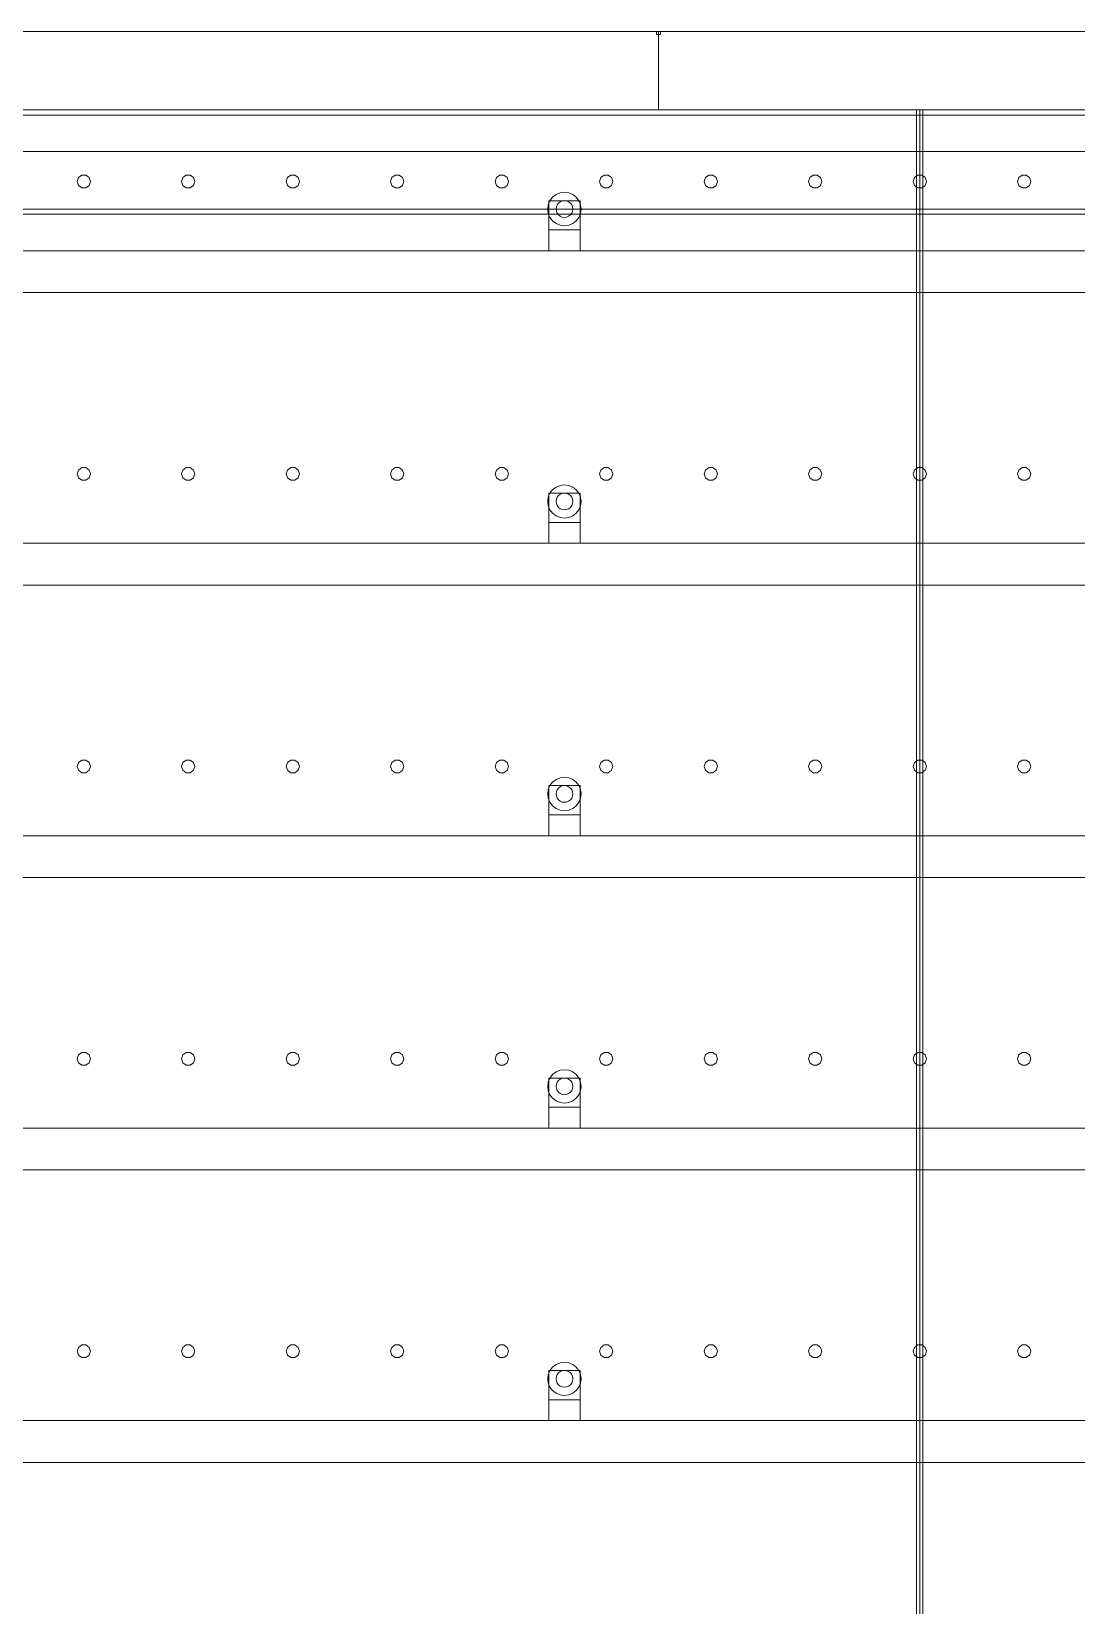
# Model space of a CAD drawing. Header units: millimetres. Extents: x -1970 to 59977, y -50268 to 6837.
# Drawn here: x 50989 to 51989, y 1493 to 3000 of the extents above; entities that cross this region are included whole.
import ezdxf

# ---------------------------------------------------------------- set-up
doc = ezdxf.new("R2010")
doc.units = ezdxf.units.MM
doc.layers.add('lateral_secador', color=7, linetype='Continuous', lineweight=0)

msp = doc.modelspace()

# ---------------------------------------------------------------- linework, layer by layer
at = {"layer": 'lateral_secador'}
for p, q in [((50589.253, 3000), (51589.253, 3000)), ((51587.253, 3000), (51591.253, 3000)), ((51587.253, 3000), (51587.253, 2997)), ((51589.253, 2925), (51589.253, 3000)), ((51589.253, 3000), (52589.253, 3000)), ((51591.253, 2997), (51591.253, 3000)), ((51587.253, 2997), (51591.253, 2997)), ((38839.253, 2925), (58839.253, 2925)), ((50589.253, 2925), (51589.253, 2925)), ((50839.253, 2925), (51839.253, 2925)), ((51589.253, 2925), (52589.253, 2925)), ((51836.253, 2925), (51842.253, 2925)), ((51836.253, 2925), (51836.253, 60)), ((51839.253, 0), (51839.253, 2925)), ((51839.253, 2925), (52414.253, 2925)), ((51842.253, 60), (51842.253, 2925)), ((38839.253, 2920), (58839.253, 2920)), ((38839.253, 2885), (58839.253, 2885)), ((51034.116, 2860.082), (51032.903, 2856.35)), ((51032.903, 2856.35), (51034.116, 2852.618)), ((51037.291, 2862.389), (51034.116, 2860.082)), ((51034.116, 2852.618), (51037.291, 2850.311)), ((51041.215, 2862.389), (51037.291, 2862.389)), ((51037.291, 2850.311), (51041.215, 2850.311)), ((51044.39, 2860.082), (51041.215, 2862.389)), ((51041.215, 2850.311), (51044.39, 2852.618)), ((51045.603, 2856.35), (51044.39, 2860.082)), ((51044.39, 2852.618), (51045.603, 2856.35)), ((51134.116, 2860.082), (51132.903, 2856.35)), ((51132.903, 2856.35), (51134.116, 2852.618)), ((51137.291, 2862.389), (51134.116, 2860.082)), ((51134.116, 2852.618), (51137.291, 2850.311)), ((51141.215, 2862.389), (51137.291, 2862.389)), ((51137.291, 2850.311), (51141.215, 2850.311)), ((51144.39, 2860.082), (51141.215, 2862.389)), ((51141.215, 2850.311), (51144.39, 2852.618)), ((51145.603, 2856.35), (51144.39, 2860.082)), ((51144.39, 2852.618), (51145.603, 2856.35)), ((51234.116, 2860.082), (51232.903, 2856.35)), ((51232.903, 2856.35), (51234.116, 2852.618)), ((51237.291, 2862.389), (51234.116, 2860.082)), ((51234.116, 2852.618), (51237.291, 2850.311)), ((51241.215, 2862.389), (51237.291, 2862.389)), ((51237.291, 2850.311), (51241.215, 2850.311)), ((51244.39, 2860.082), (51241.215, 2862.389)), ((51241.215, 2850.311), (51244.39, 2852.618)), ((51245.603, 2856.35), (51244.39, 2860.082)), ((51244.39, 2852.618), (51245.603, 2856.35)), ((51334.116, 2860.082), (51332.903, 2856.35)), ((51332.903, 2856.35), (51334.116, 2852.618)), ((51337.291, 2862.389), (51334.116, 2860.082)), ((51334.116, 2852.618), (51337.291, 2850.311)), ((51341.215, 2862.389), (51337.291, 2862.389)), ((51337.291, 2850.311), (51341.215, 2850.311)), ((51344.39, 2860.082), (51341.215, 2862.389)), ((51341.215, 2850.311), (51344.39, 2852.618)), ((51345.603, 2856.35), (51344.39, 2860.082)), ((51344.39, 2852.618), (51345.603, 2856.35)), ((51434.116, 2860.082), (51432.903, 2856.35)), ((51432.903, 2856.35), (51434.116, 2852.618)), ((51437.291, 2862.389), (51434.116, 2860.082)), ((51434.116, 2852.618), (51437.291, 2850.311)), ((51441.215, 2862.389), (51437.291, 2862.389)), ((51437.291, 2850.311), (51441.215, 2850.311)), ((51444.39, 2860.082), (51441.215, 2862.389)), ((51441.215, 2850.311), (51444.39, 2852.618)), ((51445.603, 2856.35), (51444.39, 2860.082)), ((51444.39, 2852.618), (51445.603, 2856.35)), ((51534.116, 2860.082), (51532.903, 2856.35)), ((51532.903, 2856.35), (51534.116, 2852.618)), ((51537.291, 2862.389), (51534.116, 2860.082)), ((51534.116, 2852.618), (51537.291, 2850.311)), ((51541.215, 2862.389), (51537.291, 2862.389)), ((51537.291, 2850.311), (51541.215, 2850.311)), ((51544.39, 2860.082), (51541.215, 2862.389)), ((51541.215, 2850.311), (51544.39, 2852.618)), ((51545.603, 2856.35), (51544.39, 2860.082)), ((51544.39, 2852.618), (51545.603, 2856.35)), ((51634.116, 2860.082), (51632.903, 2856.35)), ((51632.903, 2856.35), (51634.116, 2852.618)), ((51637.291, 2862.389), (51634.116, 2860.082)), ((51634.116, 2852.618), (51637.291, 2850.311)), ((51641.215, 2862.389), (51637.291, 2862.389)), ((51637.291, 2850.311), (51641.215, 2850.311)), ((51644.39, 2860.082), (51641.215, 2862.389)), ((51641.215, 2850.311), (51644.39, 2852.618)), ((51645.603, 2856.35), (51644.39, 2860.082)), ((51644.39, 2852.618), (51645.603, 2856.35)), ((51734.116, 2860.082), (51732.903, 2856.35)), ((51732.903, 2856.35), (51734.116, 2852.618)), ((51737.291, 2862.389), (51734.116, 2860.082)), ((51734.116, 2852.618), (51737.291, 2850.311)), ((51741.215, 2862.389), (51737.291, 2862.389)), ((51737.291, 2850.311), (51741.215, 2850.311)), ((51744.39, 2860.082), (51741.215, 2862.389)), ((51741.215, 2850.311), (51744.39, 2852.618)), ((51745.603, 2856.35), (51744.39, 2860.082)), ((51744.39, 2852.618), (51745.603, 2856.35)), ((51834.116, 2860.082), (51832.903, 2856.35)), ((51832.903, 2856.35), (51834.116, 2852.618)), ((51837.291, 2862.389), (51834.116, 2860.082)), ((51834.116, 2852.618), (51837.291, 2850.311)), ((51841.215, 2862.389), (51837.291, 2862.389)), ((51837.291, 2850.311), (51841.215, 2850.311)), ((51844.39, 2860.082), (51841.215, 2862.389)), ((51841.215, 2850.311), (51844.39, 2852.618)), ((51845.603, 2856.35), (51844.39, 2860.082)), ((51844.39, 2852.618), (51845.603, 2856.35)), ((51934.116, 2860.082), (51932.903, 2856.35)), ((51932.903, 2856.35), (51934.116, 2852.618)), ((51937.291, 2862.389), (51934.116, 2860.082)), ((51934.116, 2852.618), (51937.291, 2850.311)), ((51941.215, 2862.389), (51937.291, 2862.389)), ((51937.291, 2850.311), (51941.215, 2850.311)), ((51944.39, 2860.082), (51941.215, 2862.389)), ((51941.215, 2850.311), (51944.39, 2852.618)), ((51945.603, 2856.35), (51944.39, 2860.082)), ((51944.39, 2852.618), (51945.603, 2856.35)), ((51483.798, 2834.141), (51483.253, 2830)), ((51485.397, 2838), (51483.798, 2834.141)), ((51484.253, 2838), (51514.253, 2838)), ((51484.253, 2838), (51484.253, 2810)), ((51487.939, 2841.314), (51485.397, 2838)), ((51491.253, 2843.856), (51487.939, 2841.314)), ((51495.112, 2845.455), (51491.253, 2843.856)), ((51492.325, 2834), (51491.526, 2832.071)), ((51493.596, 2835.657), (51492.325, 2834)), ((51495.253, 2836.928), (51493.596, 2835.657)), ((51499.253, 2846), (51495.112, 2845.455)), ((51497.182, 2837.727), (51495.253, 2836.928)), ((51499.253, 2838), (51497.182, 2837.727)), ((51503.394, 2845.455), (51499.253, 2846)), ((51501.324, 2837.727), (51499.253, 2838)), ((51503.253, 2836.928), (51501.324, 2837.727)), ((51504.91, 2835.657), (51503.253, 2836.928)), ((51507.253, 2843.856), (51503.394, 2845.455)), ((51506.181, 2834), (51504.91, 2835.657)), ((51506.98, 2832.071), (51506.181, 2834)), ((51510.567, 2841.314), (51507.253, 2843.856)), ((51513.109, 2838), (51510.567, 2841.314)), ((51514.708, 2834.141), (51513.109, 2838)), ((51514.253, 2810), (51514.253, 2838)), ((51515.253, 2830), (51514.708, 2834.141)), ((38839.253, 2830), (58839.253, 2830)), ((38839.253, 2825), (58839.253, 2825)), ((51483.253, 2830), (51483.798, 2825.859)), ((51483.798, 2825.859), (51485.397, 2822)), ((51485.397, 2822), (51487.939, 2818.686)), ((51487.939, 2818.686), (51491.253, 2816.144)), ((51491.526, 2832.071), (51491.253, 2830)), ((51491.253, 2830), (51491.526, 2827.929)), ((51491.526, 2827.929), (51492.325, 2826)), ((51492.325, 2826), (51493.596, 2824.343)), ((51493.596, 2824.343), (51495.253, 2823.072)), ((51495.253, 2823.072), (51497.182, 2822.273)), ((51497.182, 2822.273), (51499.253, 2822)), ((51499.253, 2822), (51501.324, 2822.273)), ((51501.324, 2822.273), (51503.253, 2823.072)), ((51503.253, 2823.072), (51504.91, 2824.343)), ((51504.91, 2824.343), (51506.181, 2826)), ((51506.181, 2826), (51506.98, 2827.929)), ((51507.253, 2830), (51506.98, 2832.071)), ((51506.98, 2827.929), (51507.253, 2830)), ((51507.253, 2816.144), (51510.567, 2818.686)), ((51510.567, 2818.686), (51513.109, 2822)), ((51513.109, 2822), (51514.708, 2825.859)), ((51514.708, 2825.859), (51515.253, 2830)), ((51484.253, 2810), (51514.253, 2810)), ((51484.253, 2810), (51484.253, 2790)), ((51491.253, 2816.144), (51495.112, 2814.545)), ((51495.112, 2814.545), (51499.253, 2814)), ((51499.253, 2814), (51503.394, 2814.545)), ((51503.394, 2814.545), (51507.253, 2816.144)), ((51514.253, 2790), (51514.253, 2810)), ((39189.253, 2790), (58489.253, 2790)), ((51484.253, 2790), (51514.253, 2790)), ((39189.253, 2750), (58489.253, 2750)), ((51034.116, 2580.082), (51032.903, 2576.35)), ((51037.291, 2582.389), (51034.116, 2580.082)), ((51041.215, 2582.389), (51037.291, 2582.389)), ((51044.39, 2580.082), (51041.215, 2582.389)), ((51045.603, 2576.35), (51044.39, 2580.082)), ((51134.116, 2580.082), (51132.903, 2576.35)), ((51137.291, 2582.389), (51134.116, 2580.082)), ((51141.215, 2582.389), (51137.291, 2582.389)), ((51144.39, 2580.082), (51141.215, 2582.389)), ((51145.603, 2576.35), (51144.39, 2580.082)), ((51234.116, 2580.082), (51232.903, 2576.35)), ((51237.291, 2582.389), (51234.116, 2580.082)), ((51241.215, 2582.389), (51237.291, 2582.389)), ((51244.39, 2580.082), (51241.215, 2582.389)), ((51245.603, 2576.35), (51244.39, 2580.082)), ((51334.116, 2580.082), (51332.903, 2576.35)), ((51337.291, 2582.389), (51334.116, 2580.082)), ((51341.215, 2582.389), (51337.291, 2582.389)), ((51344.39, 2580.082), (51341.215, 2582.389)), ((51345.603, 2576.35), (51344.39, 2580.082)), ((51434.116, 2580.082), (51432.903, 2576.35)), ((51437.291, 2582.389), (51434.116, 2580.082)), ((51441.215, 2582.389), (51437.291, 2582.389)), ((51444.39, 2580.082), (51441.215, 2582.389)), ((51445.603, 2576.35), (51444.39, 2580.082)), ((51534.116, 2580.082), (51532.903, 2576.35)), ((51537.291, 2582.389), (51534.116, 2580.082)), ((51541.215, 2582.389), (51537.291, 2582.389)), ((51544.39, 2580.082), (51541.215, 2582.389)), ((51545.603, 2576.35), (51544.39, 2580.082)), ((51634.116, 2580.082), (51632.903, 2576.35)), ((51637.291, 2582.389), (51634.116, 2580.082)), ((51641.215, 2582.389), (51637.291, 2582.389)), ((51644.39, 2580.082), (51641.215, 2582.389)), ((51645.603, 2576.35), (51644.39, 2580.082)), ((51734.116, 2580.082), (51732.903, 2576.35)), ((51737.291, 2582.389), (51734.116, 2580.082)), ((51741.215, 2582.389), (51737.291, 2582.389)), ((51744.39, 2580.082), (51741.215, 2582.389)), ((51745.603, 2576.35), (51744.39, 2580.082)), ((51834.116, 2580.082), (51832.903, 2576.35)), ((51837.291, 2582.389), (51834.116, 2580.082)), ((51841.215, 2582.389), (51837.291, 2582.389)), ((51844.39, 2580.082), (51841.215, 2582.389)), ((51845.603, 2576.35), (51844.39, 2580.082)), ((51934.116, 2580.082), (51932.903, 2576.35)), ((51937.291, 2582.389), (51934.116, 2580.082)), ((51941.215, 2582.389), (51937.291, 2582.389)), ((51944.39, 2580.082), (51941.215, 2582.389)), ((51945.603, 2576.35), (51944.39, 2580.082)), ((51032.903, 2576.35), (51034.116, 2572.618)), ((51034.116, 2572.618), (51037.291, 2570.311)), ((51037.291, 2570.311), (51041.215, 2570.311)), ((51041.215, 2570.311), (51044.39, 2572.618)), ((51044.39, 2572.618), (51045.603, 2576.35)), ((51132.903, 2576.35), (51134.116, 2572.618)), ((51134.116, 2572.618), (51137.291, 2570.311)), ((51137.291, 2570.311), (51141.215, 2570.311)), ((51141.215, 2570.311), (51144.39, 2572.618)), ((51144.39, 2572.618), (51145.603, 2576.35)), ((51232.903, 2576.35), (51234.116, 2572.618)), ((51234.116, 2572.618), (51237.291, 2570.311)), ((51237.291, 2570.311), (51241.215, 2570.311)), ((51241.215, 2570.311), (51244.39, 2572.618)), ((51244.39, 2572.618), (51245.603, 2576.35)), ((51332.903, 2576.35), (51334.116, 2572.618)), ((51334.116, 2572.618), (51337.291, 2570.311)), ((51337.291, 2570.311), (51341.215, 2570.311)), ((51341.215, 2570.311), (51344.39, 2572.618)), ((51344.39, 2572.618), (51345.603, 2576.35)), ((51432.903, 2576.35), (51434.116, 2572.618)), ((51434.116, 2572.618), (51437.291, 2570.311)), ((51437.291, 2570.311), (51441.215, 2570.311)), ((51441.215, 2570.311), (51444.39, 2572.618)), ((51444.39, 2572.618), (51445.603, 2576.35)), ((51491.253, 2563.856), (51487.939, 2561.314)), ((51495.112, 2565.455), (51491.253, 2563.856)), ((51499.253, 2566), (51495.112, 2565.455)), ((51503.394, 2565.455), (51499.253, 2566)), ((51507.253, 2563.856), (51503.394, 2565.455)), ((51510.567, 2561.314), (51507.253, 2563.856)), ((51532.903, 2576.35), (51534.116, 2572.618)), ((51534.116, 2572.618), (51537.291, 2570.311)), ((51537.291, 2570.311), (51541.215, 2570.311)), ((51541.215, 2570.311), (51544.39, 2572.618)), ((51544.39, 2572.618), (51545.603, 2576.35)), ((51632.903, 2576.35), (51634.116, 2572.618)), ((51634.116, 2572.618), (51637.291, 2570.311)), ((51637.291, 2570.311), (51641.215, 2570.311)), ((51641.215, 2570.311), (51644.39, 2572.618)), ((51644.39, 2572.618), (51645.603, 2576.35)), ((51732.903, 2576.35), (51734.116, 2572.618)), ((51734.116, 2572.618), (51737.291, 2570.311)), ((51737.291, 2570.311), (51741.215, 2570.311)), ((51741.215, 2570.311), (51744.39, 2572.618)), ((51744.39, 2572.618), (51745.603, 2576.35)), ((51832.903, 2576.35), (51834.116, 2572.618)), ((51834.116, 2572.618), (51837.291, 2570.311)), ((51837.291, 2570.311), (51841.215, 2570.311)), ((51841.215, 2570.311), (51844.39, 2572.618)), ((51844.39, 2572.618), (51845.603, 2576.35)), ((51932.903, 2576.35), (51934.116, 2572.618)), ((51934.116, 2572.618), (51937.291, 2570.311)), ((51937.291, 2570.311), (51941.215, 2570.311)), ((51941.215, 2570.311), (51944.39, 2572.618)), ((51944.39, 2572.618), (51945.603, 2576.35)), ((51483.798, 2554.141), (51483.253, 2550)), ((51483.253, 2550), (51483.798, 2545.859)), ((51485.397, 2558), (51483.798, 2554.141)), ((51484.253, 2558), (51514.253, 2558)), ((51484.253, 2558), (51484.253, 2530)), ((51487.939, 2561.314), (51485.397, 2558)), ((51491.526, 2552.071), (51491.253, 2550)), ((51491.253, 2550), (51491.526, 2547.929)), ((51492.325, 2554), (51491.526, 2552.071)), ((51491.526, 2547.929), (51492.325, 2546)), ((51493.596, 2555.657), (51492.325, 2554)), ((51495.253, 2556.928), (51493.596, 2555.657)), ((51497.182, 2557.727), (51495.253, 2556.928)), ((51499.253, 2558), (51497.182, 2557.727)), ((51501.324, 2557.727), (51499.253, 2558)), ((51503.253, 2556.928), (51501.324, 2557.727)), ((51504.91, 2555.657), (51503.253, 2556.928)), ((51506.181, 2554), (51504.91, 2555.657)), ((51506.98, 2552.071), (51506.181, 2554)), ((51506.181, 2546), (51506.98, 2547.929)), ((51507.253, 2550), (51506.98, 2552.071)), ((51506.98, 2547.929), (51507.253, 2550)), ((51513.109, 2558), (51510.567, 2561.314)), ((51514.708, 2554.141), (51513.109, 2558)), ((51514.253, 2530), (51514.253, 2558)), ((51515.253, 2550), (51514.708, 2554.141)), ((51514.708, 2545.859), (51515.253, 2550)), ((51483.798, 2545.859), (51485.397, 2542)), ((51485.397, 2542), (51487.939, 2538.686)), ((51487.939, 2538.686), (51491.253, 2536.144)), ((51491.253, 2536.144), (51495.112, 2534.545)), ((51492.325, 2546), (51493.596, 2544.343)), ((51493.596, 2544.343), (51495.253, 2543.072)), ((51495.112, 2534.545), (51499.253, 2534)), ((51495.253, 2543.072), (51497.182, 2542.273)), ((51497.182, 2542.273), (51499.253, 2542)), ((51499.253, 2542), (51501.324, 2542.273)), ((51499.253, 2534), (51503.394, 2534.545)), ((51501.324, 2542.273), (51503.253, 2543.072)), ((51503.253, 2543.072), (51504.91, 2544.343)), ((51503.394, 2534.545), (51507.253, 2536.144)), ((51504.91, 2544.343), (51506.181, 2546)), ((51507.253, 2536.144), (51510.567, 2538.686)), ((51510.567, 2538.686), (51513.109, 2542)), ((51513.109, 2542), (51514.708, 2545.859)), ((51484.253, 2530), (51514.253, 2530)), ((51484.253, 2530), (51484.253, 2510)), ((51514.253, 2510), (51514.253, 2530)), ((39189.253, 2510), (58489.253, 2510)), ((51484.253, 2510), (51514.253, 2510)), ((39189.253, 2470), (58489.253, 2470)), ((51034.116, 2300.082), (51032.903, 2296.35)), ((51032.903, 2296.35), (51034.116, 2292.618)), ((51037.291, 2302.389), (51034.116, 2300.082)), ((51034.116, 2292.618), (51037.291, 2290.311)), ((51041.215, 2302.389), (51037.291, 2302.389)), ((51044.39, 2300.082), (51041.215, 2302.389)), ((51041.215, 2290.311), (51044.39, 2292.618)), ((51045.603, 2296.35), (51044.39, 2300.082)), ((51044.39, 2292.618), (51045.603, 2296.35)), ((51134.116, 2300.082), (51132.903, 2296.35)), ((51132.903, 2296.35), (51134.116, 2292.618)), ((51137.291, 2302.389), (51134.116, 2300.082)), ((51134.116, 2292.618), (51137.291, 2290.311)), ((51141.215, 2302.389), (51137.291, 2302.389)), ((51144.39, 2300.082), (51141.215, 2302.389)), ((51141.215, 2290.311), (51144.39, 2292.618)), ((51145.603, 2296.35), (51144.39, 2300.082)), ((51144.39, 2292.618), (51145.603, 2296.35)), ((51234.116, 2300.082), (51232.903, 2296.35)), ((51232.903, 2296.35), (51234.116, 2292.618)), ((51237.291, 2302.389), (51234.116, 2300.082)), ((51234.116, 2292.618), (51237.291, 2290.311)), ((51241.215, 2302.389), (51237.291, 2302.389)), ((51244.39, 2300.082), (51241.215, 2302.389)), ((51241.215, 2290.311), (51244.39, 2292.618)), ((51245.603, 2296.35), (51244.39, 2300.082)), ((51244.39, 2292.618), (51245.603, 2296.35)), ((51334.116, 2300.082), (51332.903, 2296.35)), ((51332.903, 2296.35), (51334.116, 2292.618)), ((51337.291, 2302.389), (51334.116, 2300.082)), ((51334.116, 2292.618), (51337.291, 2290.311)), ((51341.215, 2302.389), (51337.291, 2302.389)), ((51344.39, 2300.082), (51341.215, 2302.389)), ((51341.215, 2290.311), (51344.39, 2292.618)), ((51345.603, 2296.35), (51344.39, 2300.082)), ((51344.39, 2292.618), (51345.603, 2296.35)), ((51434.116, 2300.082), (51432.903, 2296.35)), ((51432.903, 2296.35), (51434.116, 2292.618)), ((51437.291, 2302.389), (51434.116, 2300.082)), ((51434.116, 2292.618), (51437.291, 2290.311)), ((51441.215, 2302.389), (51437.291, 2302.389)), ((51444.39, 2300.082), (51441.215, 2302.389)), ((51441.215, 2290.311), (51444.39, 2292.618)), ((51445.603, 2296.35), (51444.39, 2300.082)), ((51444.39, 2292.618), (51445.603, 2296.35)), ((51534.116, 2300.082), (51532.903, 2296.35)), ((51532.903, 2296.35), (51534.116, 2292.618)), ((51537.291, 2302.389), (51534.116, 2300.082)), ((51534.116, 2292.618), (51537.291, 2290.311)), ((51541.215, 2302.389), (51537.291, 2302.389)), ((51544.39, 2300.082), (51541.215, 2302.389)), ((51541.215, 2290.311), (51544.39, 2292.618)), ((51545.603, 2296.35), (51544.39, 2300.082)), ((51544.39, 2292.618), (51545.603, 2296.35)), ((51634.116, 2300.082), (51632.903, 2296.35)), ((51632.903, 2296.35), (51634.116, 2292.618)), ((51637.291, 2302.389), (51634.116, 2300.082)), ((51634.116, 2292.618), (51637.291, 2290.311)), ((51641.215, 2302.389), (51637.291, 2302.389)), ((51644.39, 2300.082), (51641.215, 2302.389)), ((51641.215, 2290.311), (51644.39, 2292.618)), ((51645.603, 2296.35), (51644.39, 2300.082)), ((51644.39, 2292.618), (51645.603, 2296.35)), ((51734.116, 2300.082), (51732.903, 2296.35)), ((51732.903, 2296.35), (51734.116, 2292.618)), ((51737.291, 2302.389), (51734.116, 2300.082)), ((51734.116, 2292.618), (51737.291, 2290.311)), ((51741.215, 2302.389), (51737.291, 2302.389)), ((51744.39, 2300.082), (51741.215, 2302.389)), ((51741.215, 2290.311), (51744.39, 2292.618)), ((51745.603, 2296.35), (51744.39, 2300.082)), ((51744.39, 2292.618), (51745.603, 2296.35)), ((51834.116, 2300.082), (51832.903, 2296.35)), ((51832.903, 2296.35), (51834.116, 2292.618)), ((51837.291, 2302.389), (51834.116, 2300.082)), ((51834.116, 2292.618), (51837.291, 2290.311)), ((51841.215, 2302.389), (51837.291, 2302.389)), ((51844.39, 2300.082), (51841.215, 2302.389)), ((51841.215, 2290.311), (51844.39, 2292.618)), ((51845.603, 2296.35), (51844.39, 2300.082)), ((51844.39, 2292.618), (51845.603, 2296.35)), ((51934.116, 2300.082), (51932.903, 2296.35)), ((51932.903, 2296.35), (51934.116, 2292.618)), ((51937.291, 2302.389), (51934.116, 2300.082)), ((51934.116, 2292.618), (51937.291, 2290.311)), ((51941.215, 2302.389), (51937.291, 2302.389)), ((51944.39, 2300.082), (51941.215, 2302.389)), ((51941.215, 2290.311), (51944.39, 2292.618)), ((51945.603, 2296.35), (51944.39, 2300.082)), ((51944.39, 2292.618), (51945.603, 2296.35)), ((51037.291, 2290.311), (51041.215, 2290.311)), ((51137.291, 2290.311), (51141.215, 2290.311)), ((51237.291, 2290.311), (51241.215, 2290.311)), ((51337.291, 2290.311), (51341.215, 2290.311)), ((51437.291, 2290.311), (51441.215, 2290.311)), ((51485.397, 2278), (51483.798, 2274.141)), ((51484.253, 2278), (51514.253, 2278)), ((51484.253, 2278), (51484.253, 2250)), ((51487.939, 2281.314), (51485.397, 2278)), ((51491.253, 2283.856), (51487.939, 2281.314)), ((51495.112, 2285.455), (51491.253, 2283.856)), ((51493.596, 2275.657), (51492.325, 2274)), ((51495.253, 2276.928), (51493.596, 2275.657)), ((51499.253, 2286), (51495.112, 2285.455)), ((51497.182, 2277.727), (51495.253, 2276.928)), ((51499.253, 2278), (51497.182, 2277.727)), ((51503.394, 2285.455), (51499.253, 2286)), ((51501.324, 2277.727), (51499.253, 2278)), ((51503.253, 2276.928), (51501.324, 2277.727)), ((51504.91, 2275.657), (51503.253, 2276.928)), ((51507.253, 2283.856), (51503.394, 2285.455)), ((51506.181, 2274), (51504.91, 2275.657)), ((51510.567, 2281.314), (51507.253, 2283.856)), ((51513.109, 2278), (51510.567, 2281.314)), ((51514.708, 2274.141), (51513.109, 2278)), ((51514.253, 2250), (51514.253, 2278)), ((51537.291, 2290.311), (51541.215, 2290.311)), ((51637.291, 2290.311), (51641.215, 2290.311)), ((51737.291, 2290.311), (51741.215, 2290.311)), ((51837.291, 2290.311), (51841.215, 2290.311)), ((51937.291, 2290.311), (51941.215, 2290.311)), ((51483.798, 2274.141), (51483.253, 2270)), ((51483.253, 2270), (51483.798, 2265.859)), ((51483.798, 2265.859), (51485.397, 2262)), ((51485.397, 2262), (51487.939, 2258.686)), ((51491.526, 2272.071), (51491.253, 2270)), ((51491.253, 2270), (51491.526, 2267.929)), ((51492.325, 2274), (51491.526, 2272.071)), ((51491.526, 2267.929), (51492.325, 2266)), ((51492.325, 2266), (51493.596, 2264.343)), ((51493.596, 2264.343), (51495.253, 2263.072)), ((51495.253, 2263.072), (51497.182, 2262.273)), ((51497.182, 2262.273), (51499.253, 2262)), ((51499.253, 2262), (51501.324, 2262.273)), ((51501.324, 2262.273), (51503.253, 2263.072)), ((51503.253, 2263.072), (51504.91, 2264.343)), ((51504.91, 2264.343), (51506.181, 2266)), ((51506.98, 2272.071), (51506.181, 2274)), ((51506.181, 2266), (51506.98, 2267.929)), ((51507.253, 2270), (51506.98, 2272.071)), ((51506.98, 2267.929), (51507.253, 2270)), ((51510.567, 2258.686), (51513.109, 2262)), ((51513.109, 2262), (51514.708, 2265.859)), ((51515.253, 2270), (51514.708, 2274.141)), ((51514.708, 2265.859), (51515.253, 2270)), ((51484.253, 2250), (51514.253, 2250)), ((51484.253, 2250), (51484.253, 2230)), ((51487.939, 2258.686), (51491.253, 2256.144)), ((51491.253, 2256.144), (51495.112, 2254.545)), ((51495.112, 2254.545), (51499.253, 2254)), ((51499.253, 2254), (51503.394, 2254.545)), ((51503.394, 2254.545), (51507.253, 2256.144)), ((51507.253, 2256.144), (51510.567, 2258.686)), ((51514.253, 2230), (51514.253, 2250)), ((39189.253, 2230), (58489.253, 2230)), ((51484.253, 2230), (51514.253, 2230)), ((39189.253, 2190), (58489.253, 2190)), ((51034.116, 2020.082), (51032.903, 2016.35)), ((51037.291, 2022.389), (51034.116, 2020.082)), ((51041.215, 2022.389), (51037.291, 2022.389)), ((51044.39, 2020.082), (51041.215, 2022.389)), ((51045.603, 2016.35), (51044.39, 2020.082)), ((51134.116, 2020.082), (51132.903, 2016.35)), ((51137.291, 2022.389), (51134.116, 2020.082)), ((51141.215, 2022.389), (51137.291, 2022.389)), ((51144.39, 2020.082), (51141.215, 2022.389)), ((51145.603, 2016.35), (51144.39, 2020.082)), ((51234.116, 2020.082), (51232.903, 2016.35)), ((51237.291, 2022.389), (51234.116, 2020.082)), ((51241.215, 2022.389), (51237.291, 2022.389)), ((51244.39, 2020.082), (51241.215, 2022.389)), ((51245.603, 2016.35), (51244.39, 2020.082)), ((51334.116, 2020.082), (51332.903, 2016.35)), ((51337.291, 2022.389), (51334.116, 2020.082)), ((51341.215, 2022.389), (51337.291, 2022.389)), ((51344.39, 2020.082), (51341.215, 2022.389)), ((51345.603, 2016.35), (51344.39, 2020.082)), ((51434.116, 2020.082), (51432.903, 2016.35)), ((51437.291, 2022.389), (51434.116, 2020.082)), ((51441.215, 2022.389), (51437.291, 2022.389)), ((51444.39, 2020.082), (51441.215, 2022.389)), ((51445.603, 2016.35), (51444.39, 2020.082)), ((51534.116, 2020.082), (51532.903, 2016.35)), ((51537.291, 2022.389), (51534.116, 2020.082)), ((51541.215, 2022.389), (51537.291, 2022.389)), ((51544.39, 2020.082), (51541.215, 2022.389)), ((51545.603, 2016.35), (51544.39, 2020.082)), ((51634.116, 2020.082), (51632.903, 2016.35)), ((51637.291, 2022.389), (51634.116, 2020.082)), ((51641.215, 2022.389), (51637.291, 2022.389)), ((51644.39, 2020.082), (51641.215, 2022.389)), ((51645.603, 2016.35), (51644.39, 2020.082)), ((51734.116, 2020.082), (51732.903, 2016.35)), ((51737.291, 2022.389), (51734.116, 2020.082)), ((51741.215, 2022.389), (51737.291, 2022.389)), ((51744.39, 2020.082), (51741.215, 2022.389)), ((51745.603, 2016.35), (51744.39, 2020.082)), ((51834.116, 2020.082), (51832.903, 2016.35)), ((51837.291, 2022.389), (51834.116, 2020.082)), ((51841.215, 2022.389), (51837.291, 2022.389)), ((51844.39, 2020.082), (51841.215, 2022.389)), ((51845.603, 2016.35), (51844.39, 2020.082)), ((51934.116, 2020.082), (51932.903, 2016.35)), ((51937.291, 2022.389), (51934.116, 2020.082)), ((51941.215, 2022.389), (51937.291, 2022.389)), ((51944.39, 2020.082), (51941.215, 2022.389)), ((51945.603, 2016.35), (51944.39, 2020.082)), ((51032.903, 2016.35), (51034.116, 2012.618)), ((51034.116, 2012.618), (51037.291, 2010.311)), ((51037.291, 2010.311), (51041.215, 2010.311)), ((51041.215, 2010.311), (51044.39, 2012.618)), ((51044.39, 2012.618), (51045.603, 2016.35)), ((51132.903, 2016.35), (51134.116, 2012.618)), ((51134.116, 2012.618), (51137.291, 2010.311)), ((51137.291, 2010.311), (51141.215, 2010.311)), ((51141.215, 2010.311), (51144.39, 2012.618)), ((51144.39, 2012.618), (51145.603, 2016.35)), ((51232.903, 2016.35), (51234.116, 2012.618)), ((51234.116, 2012.618), (51237.291, 2010.311)), ((51237.291, 2010.311), (51241.215, 2010.311)), ((51241.215, 2010.311), (51244.39, 2012.618)), ((51244.39, 2012.618), (51245.603, 2016.35)), ((51332.903, 2016.35), (51334.116, 2012.618)), ((51334.116, 2012.618), (51337.291, 2010.311)), ((51337.291, 2010.311), (51341.215, 2010.311)), ((51341.215, 2010.311), (51344.39, 2012.618)), ((51344.39, 2012.618), (51345.603, 2016.35)), ((51432.903, 2016.35), (51434.116, 2012.618)), ((51434.116, 2012.618), (51437.291, 2010.311)), ((51437.291, 2010.311), (51441.215, 2010.311)), ((51441.215, 2010.311), (51444.39, 2012.618)), ((51444.39, 2012.618), (51445.603, 2016.35)), ((51495.112, 2005.455), (51491.253, 2003.856)), ((51499.253, 2006), (51495.112, 2005.455)), ((51503.394, 2005.455), (51499.253, 2006)), ((51507.253, 2003.856), (51503.394, 2005.455)), ((51532.903, 2016.35), (51534.116, 2012.618)), ((51534.116, 2012.618), (51537.291, 2010.311)), ((51537.291, 2010.311), (51541.215, 2010.311)), ((51541.215, 2010.311), (51544.39, 2012.618)), ((51544.39, 2012.618), (51545.603, 2016.35)), ((51632.903, 2016.35), (51634.116, 2012.618)), ((51634.116, 2012.618), (51637.291, 2010.311)), ((51637.291, 2010.311), (51641.215, 2010.311)), ((51641.215, 2010.311), (51644.39, 2012.618)), ((51644.39, 2012.618), (51645.603, 2016.35)), ((51732.903, 2016.35), (51734.116, 2012.618)), ((51734.116, 2012.618), (51737.291, 2010.311)), ((51737.291, 2010.311), (51741.215, 2010.311)), ((51741.215, 2010.311), (51744.39, 2012.618)), ((51744.39, 2012.618), (51745.603, 2016.35)), ((51832.903, 2016.35), (51834.116, 2012.618)), ((51834.116, 2012.618), (51837.291, 2010.311)), ((51837.291, 2010.311), (51841.215, 2010.311)), ((51841.215, 2010.311), (51844.39, 2012.618)), ((51844.39, 2012.618), (51845.603, 2016.35)), ((51932.903, 2016.35), (51934.116, 2012.618)), ((51934.116, 2012.618), (51937.291, 2010.311)), ((51937.291, 2010.311), (51941.215, 2010.311)), ((51941.215, 2010.311), (51944.39, 2012.618)), ((51944.39, 2012.618), (51945.603, 2016.35)), ((51483.798, 1994.141), (51483.253, 1990)), ((51483.253, 1990), (51483.798, 1985.859)), ((51485.397, 1998), (51483.798, 1994.141)), ((51484.253, 1998), (51514.253, 1998)), ((51484.253, 1998), (51484.253, 1970)), ((51487.939, 2001.314), (51485.397, 1998)), ((51491.253, 2003.856), (51487.939, 2001.314)), ((51491.526, 1992.071), (51491.253, 1990)), ((51491.253, 1990), (51491.526, 1987.929)), ((51492.325, 1994), (51491.526, 1992.071)), ((51493.596, 1995.657), (51492.325, 1994)), ((51495.253, 1996.928), (51493.596, 1995.657)), ((51497.182, 1997.727), (51495.253, 1996.928)), ((51499.253, 1998), (51497.182, 1997.727)), ((51501.324, 1997.727), (51499.253, 1998)), ((51503.253, 1996.928), (51501.324, 1997.727)), ((51504.91, 1995.657), (51503.253, 1996.928)), ((51506.181, 1994), (51504.91, 1995.657)), ((51506.98, 1992.071), (51506.181, 1994)), ((51507.253, 1990), (51506.98, 1992.071)), ((51506.98, 1987.929), (51507.253, 1990)), ((51510.567, 2001.314), (51507.253, 2003.856)), ((51513.109, 1998), (51510.567, 2001.314)), ((51514.708, 1994.141), (51513.109, 1998)), ((51514.253, 1970), (51514.253, 1998)), ((51515.253, 1990), (51514.708, 1994.141)), ((51514.708, 1985.859), (51515.253, 1990)), ((51483.798, 1985.859), (51485.397, 1982)), ((51485.397, 1982), (51487.939, 1978.686)), ((51487.939, 1978.686), (51491.253, 1976.144)), ((51491.253, 1976.144), (51495.112, 1974.545)), ((51491.526, 1987.929), (51492.325, 1986)), ((51492.325, 1986), (51493.596, 1984.343)), ((51493.596, 1984.343), (51495.253, 1983.072)), ((51495.112, 1974.545), (51499.253, 1974)), ((51495.253, 1983.072), (51497.182, 1982.273)), ((51497.182, 1982.273), (51499.253, 1982)), ((51499.253, 1982), (51501.324, 1982.273)), ((51499.253, 1974), (51503.394, 1974.545)), ((51501.324, 1982.273), (51503.253, 1983.072)), ((51503.253, 1983.072), (51504.91, 1984.343)), ((51503.394, 1974.545), (51507.253, 1976.144)), ((51504.91, 1984.343), (51506.181, 1986)), ((51506.181, 1986), (51506.98, 1987.929)), ((51507.253, 1976.144), (51510.567, 1978.686)), ((51510.567, 1978.686), (51513.109, 1982)), ((51513.109, 1982), (51514.708, 1985.859)), ((51484.253, 1970), (51514.253, 1970)), ((51484.253, 1970), (51484.253, 1950)), ((51514.253, 1950), (51514.253, 1970)), ((39189.253, 1950), (58489.253, 1950)), ((51484.253, 1950), (51514.253, 1950)), ((39189.253, 1910), (58489.253, 1910)), ((51034.116, 1740.082), (51032.903, 1736.35)), ((51032.903, 1736.35), (51034.116, 1732.618)), ((51037.291, 1742.389), (51034.116, 1740.082)), ((51041.215, 1742.389), (51037.291, 1742.389)), ((51044.39, 1740.082), (51041.215, 1742.389)), ((51045.603, 1736.35), (51044.39, 1740.082)), ((51044.39, 1732.618), (51045.603, 1736.35)), ((51134.116, 1740.082), (51132.903, 1736.35)), ((51132.903, 1736.35), (51134.116, 1732.618)), ((51137.291, 1742.389), (51134.116, 1740.082)), ((51141.215, 1742.389), (51137.291, 1742.389)), ((51144.39, 1740.082), (51141.215, 1742.389)), ((51145.603, 1736.35), (51144.39, 1740.082)), ((51144.39, 1732.618), (51145.603, 1736.35)), ((51234.116, 1740.082), (51232.903, 1736.35)), ((51232.903, 1736.35), (51234.116, 1732.618)), ((51237.291, 1742.389), (51234.116, 1740.082)), ((51241.215, 1742.389), (51237.291, 1742.389)), ((51244.39, 1740.082), (51241.215, 1742.389)), ((51245.603, 1736.35), (51244.39, 1740.082)), ((51244.39, 1732.618), (51245.603, 1736.35)), ((51334.116, 1740.082), (51332.903, 1736.35)), ((51332.903, 1736.35), (51334.116, 1732.618)), ((51337.291, 1742.389), (51334.116, 1740.082)), ((51341.215, 1742.389), (51337.291, 1742.389)), ((51344.39, 1740.082), (51341.215, 1742.389)), ((51345.603, 1736.35), (51344.39, 1740.082)), ((51344.39, 1732.618), (51345.603, 1736.35)), ((51434.116, 1740.082), (51432.903, 1736.35)), ((51432.903, 1736.35), (51434.116, 1732.618)), ((51437.291, 1742.389), (51434.116, 1740.082)), ((51441.215, 1742.389), (51437.291, 1742.389)), ((51444.39, 1740.082), (51441.215, 1742.389)), ((51445.603, 1736.35), (51444.39, 1740.082)), ((51444.39, 1732.618), (51445.603, 1736.35)), ((51534.116, 1740.082), (51532.903, 1736.35)), ((51532.903, 1736.35), (51534.116, 1732.618)), ((51537.291, 1742.389), (51534.116, 1740.082)), ((51541.215, 1742.389), (51537.291, 1742.389)), ((51544.39, 1740.082), (51541.215, 1742.389)), ((51545.603, 1736.35), (51544.39, 1740.082)), ((51544.39, 1732.618), (51545.603, 1736.35)), ((51634.116, 1740.082), (51632.903, 1736.35)), ((51632.903, 1736.35), (51634.116, 1732.618)), ((51637.291, 1742.389), (51634.116, 1740.082)), ((51641.215, 1742.389), (51637.291, 1742.389)), ((51644.39, 1740.082), (51641.215, 1742.389)), ((51645.603, 1736.35), (51644.39, 1740.082)), ((51644.39, 1732.618), (51645.603, 1736.35)), ((51734.116, 1740.082), (51732.903, 1736.35)), ((51732.903, 1736.35), (51734.116, 1732.618)), ((51737.291, 1742.389), (51734.116, 1740.082)), ((51741.215, 1742.389), (51737.291, 1742.389)), ((51744.39, 1740.082), (51741.215, 1742.389)), ((51745.603, 1736.35), (51744.39, 1740.082)), ((51744.39, 1732.618), (51745.603, 1736.35)), ((51834.116, 1740.082), (51832.903, 1736.35)), ((51832.903, 1736.35), (51834.116, 1732.618)), ((51837.291, 1742.389), (51834.116, 1740.082)), ((51841.215, 1742.389), (51837.291, 1742.389)), ((51844.39, 1740.082), (51841.215, 1742.389)), ((51845.603, 1736.35), (51844.39, 1740.082)), ((51844.39, 1732.618), (51845.603, 1736.35)), ((51934.116, 1740.082), (51932.903, 1736.35)), ((51932.903, 1736.35), (51934.116, 1732.618)), ((51937.291, 1742.389), (51934.116, 1740.082)), ((51941.215, 1742.389), (51937.291, 1742.389)), ((51944.39, 1740.082), (51941.215, 1742.389)), ((51945.603, 1736.35), (51944.39, 1740.082)), ((51944.39, 1732.618), (51945.603, 1736.35)), ((51034.116, 1732.618), (51037.291, 1730.311)), ((51037.291, 1730.311), (51041.215, 1730.311)), ((51041.215, 1730.311), (51044.39, 1732.618)), ((51134.116, 1732.618), (51137.291, 1730.311)), ((51137.291, 1730.311), (51141.215, 1730.311)), ((51141.215, 1730.311), (51144.39, 1732.618)), ((51234.116, 1732.618), (51237.291, 1730.311)), ((51237.291, 1730.311), (51241.215, 1730.311)), ((51241.215, 1730.311), (51244.39, 1732.618)), ((51334.116, 1732.618), (51337.291, 1730.311)), ((51337.291, 1730.311), (51341.215, 1730.311)), ((51341.215, 1730.311), (51344.39, 1732.618)), ((51434.116, 1732.618), (51437.291, 1730.311)), ((51437.291, 1730.311), (51441.215, 1730.311)), ((51441.215, 1730.311), (51444.39, 1732.618)), ((51487.939, 1721.314), (51485.397, 1718)), ((51491.253, 1723.856), (51487.939, 1721.314)), ((51495.112, 1725.455), (51491.253, 1723.856)), ((51499.253, 1726), (51495.112, 1725.455)), ((51503.394, 1725.455), (51499.253, 1726)), ((51507.253, 1723.856), (51503.394, 1725.455)), ((51510.567, 1721.314), (51507.253, 1723.856)), ((51513.109, 1718), (51510.567, 1721.314)), ((51534.116, 1732.618), (51537.291, 1730.311)), ((51537.291, 1730.311), (51541.215, 1730.311)), ((51541.215, 1730.311), (51544.39, 1732.618)), ((51634.116, 1732.618), (51637.291, 1730.311)), ((51637.291, 1730.311), (51641.215, 1730.311)), ((51641.215, 1730.311), (51644.39, 1732.618)), ((51734.116, 1732.618), (51737.291, 1730.311)), ((51737.291, 1730.311), (51741.215, 1730.311)), ((51741.215, 1730.311), (51744.39, 1732.618)), ((51834.116, 1732.618), (51837.291, 1730.311)), ((51837.291, 1730.311), (51841.215, 1730.311)), ((51841.215, 1730.311), (51844.39, 1732.618)), ((51934.116, 1732.618), (51937.291, 1730.311)), ((51937.291, 1730.311), (51941.215, 1730.311)), ((51941.215, 1730.311), (51944.39, 1732.618)), ((51483.798, 1714.141), (51483.253, 1710)), ((51483.253, 1710), (51483.798, 1705.859)), ((51485.397, 1718), (51483.798, 1714.141)), ((51483.798, 1705.859), (51485.397, 1702)), ((51484.253, 1718), (51514.253, 1718)), ((51484.253, 1718), (51484.253, 1690)), ((51491.526, 1712.071), (51491.253, 1710)), ((51491.253, 1710), (51491.526, 1707.929)), ((51492.325, 1714), (51491.526, 1712.071)), ((51491.526, 1707.929), (51492.325, 1706)), ((51493.596, 1715.657), (51492.325, 1714)), ((51492.325, 1706), (51493.596, 1704.343)), ((51495.253, 1716.928), (51493.596, 1715.657)), ((51493.596, 1704.343), (51495.253, 1703.072)), ((51497.182, 1717.727), (51495.253, 1716.928)), ((51495.253, 1703.072), (51497.182, 1702.273)), ((51499.253, 1718), (51497.182, 1717.727)), ((51501.324, 1717.727), (51499.253, 1718)), ((51503.253, 1716.928), (51501.324, 1717.727)), ((51501.324, 1702.273), (51503.253, 1703.072)), ((51504.91, 1715.657), (51503.253, 1716.928)), ((51503.253, 1703.072), (51504.91, 1704.343)), ((51506.181, 1714), (51504.91, 1715.657)), ((51504.91, 1704.343), (51506.181, 1706)), ((51506.98, 1712.071), (51506.181, 1714)), ((51506.181, 1706), (51506.98, 1707.929)), ((51507.253, 1710), (51506.98, 1712.071)), ((51506.98, 1707.929), (51507.253, 1710)), ((51514.708, 1714.141), (51513.109, 1718)), ((51513.109, 1702), (51514.708, 1705.859)), ((51514.253, 1690), (51514.253, 1718)), ((51515.253, 1710), (51514.708, 1714.141)), ((51514.708, 1705.859), (51515.253, 1710)), ((51484.253, 1690), (51514.253, 1690)), ((51484.253, 1690), (51484.253, 1670)), ((51485.397, 1702), (51487.939, 1698.686)), ((51487.939, 1698.686), (51491.253, 1696.144)), ((51491.253, 1696.144), (51495.112, 1694.545)), ((51495.112, 1694.545), (51499.253, 1694)), ((51497.182, 1702.273), (51499.253, 1702)), ((51499.253, 1702), (51501.324, 1702.273)), ((51499.253, 1694), (51503.394, 1694.545)), ((51503.394, 1694.545), (51507.253, 1696.144)), ((51507.253, 1696.144), (51510.567, 1698.686)), ((51510.567, 1698.686), (51513.109, 1702)), ((51514.253, 1670), (51514.253, 1690)), ((39189.253, 1670), (58489.253, 1670)), ((51484.253, 1670), (51514.253, 1670)), ((39189.253, 1630), (58489.253, 1630))]:
    msp.add_line(p, q, dxfattribs=at)

doc.saveas('drawing.dxf')
